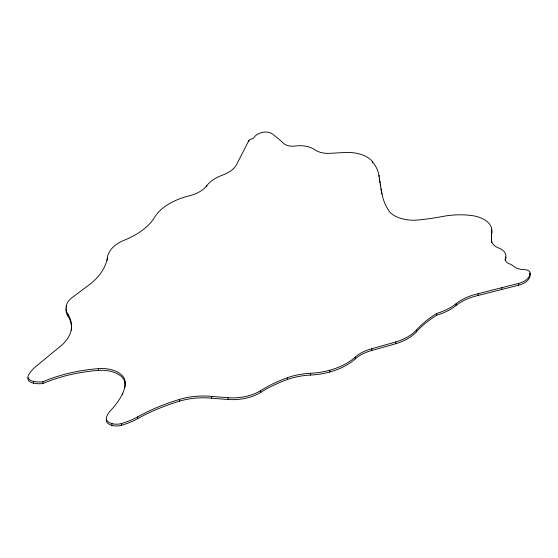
<?xml version="1.0" encoding="UTF-8"?>
<svg xmlns="http://www.w3.org/2000/svg" width="558" height="558" viewBox="0 0 558 558"><rect width="100%" height="100%" fill="white"/><g stroke="black" fill="none" stroke-linecap="round" stroke-linejoin="round"><path stroke-width="0.84" d="M381.867 194.058L378.966 175.345A77.987 45.024 0 0 0 372.507 161.66A27.223 15.715 0 0 0 345.046 152.487L329.645 153.345A17.04 9.842 0 0 1 314.747 149.725A18.763 10.832 0 0 0 295.273 146.056A10.581 6.11 0 0 1 283.471 143.322A183.861 106.153 0 0 0 272.353 133.92A8.363 4.827 0 0 0 263.125 132.253A14.187 8.189 0 0 0 254.009 137.519A4.38 2.525 0 0 1 251.198 139.137A3.634 2.099 0 0 0 248.861 140.49L237.031 163.717A33.431 19.3 0 0 1 222.433 175.156A40.455 23.359 0 0 0 206.725 185.723A33.703 19.46 0 0 1 189.099 195.893A62.768 36.235 0 0 0 154.74 217.125A81.601 47.109 0 0 1 124.706 239.996A41.055 23.701 0 0 0 107.401 257.384A91.819 53.01 0 0 1 86.567 286.77L71.738 297.846A30.481 17.598 0 0 0 67.86 314.14A60.543 34.952 0 0 1 59.092 347.334L35.119 367.108A65.084 37.574 0 0 0 28.332 375.248A8.44 4.869 0 0 0 33.543 381.414L33.543 383.193A17.619 10.17 0 0 0 42.882 383.548A120.235 69.415 0 0 1 98.459 370.393A23.401 13.511 0 0 1 125.027 383.2A66.862 38.6 0 0 1 124.971 387.168M381.867 192.88A114.802 66.276 0 0 0 389.854 212.256A27.37 15.805 0 0 0 418.305 219.991A172.499 99.589 0 0 0 443.066 216.399A54.231 31.311 0 0 1 470.889 215.437A26.093 15.066 0 0 1 491.758 231.11A161.234 93.088 0 0 0 491.633 240.972A15.136 8.74 0 0 0 498.413 247.864A16.628 9.598 0 0 1 505.415 258.138A9.068 5.238 0 0 0 509.238 263.739A15.45 8.921 0 0 1 513.632 266.278A12.841 7.414 0 0 0 524.171 269.605A6.019 3.474 0 0 1 530.1 273.029A19.439 11.223 0 0 1 518.668 283.415L478.164 293.682A49.934 28.828 0 0 0 456.13 303.664A56.023 32.343 0 0 1 436.733 313.443A130.181 75.163 0 0 0 416.47 329.994A48.692 28.109 0 0 1 395.755 341.949L371.781 348.743A38.711 22.348 0 0 0 355.272 357.085A62.28 35.956 0 0 1 329.757 370.233A54.984 31.743 0 0 1 310.464 373.288A51.699 29.846 0 0 0 287.377 377.738A129.086 74.528 0 0 0 260.495 390.698A38.09 21.992 0 0 1 228.083 397.742L211.663 396.417A50.952 29.421 0 0 0 179.627 399.361A180.325 104.109 0 0 0 137.652 416.882A65.516 37.825 0 0 1 121.386 423.55A10.79 6.229 0 0 1 111.914 423.599A9.946 5.74 0 0 1 106.404 417.391A39.423 22.759 0 0 1 110.651 410.479A136.173 78.622 0 0 0 122.746 393.223A66.862 38.6 0 0 0 125.027 381.428A23.401 13.511 0 0 0 98.459 368.622A120.235 69.415 0 0 0 42.882 381.777A17.619 10.17 0 0 1 33.543 381.414M530.1 273.029L530.1 274.808A19.439 11.223 0 0 1 518.668 285.194L478.164 295.461A49.934 28.828 0 0 0 456.13 305.442A56.023 32.343 0 0 1 436.733 315.214A130.181 75.163 0 0 0 416.47 331.766A48.692 28.109 0 0 1 395.755 343.728L371.781 350.515A38.711 22.348 0 0 0 355.272 358.864A62.28 35.956 0 0 1 329.757 372.012A54.984 31.743 0 0 1 310.464 375.067A51.699 29.846 0 0 0 287.377 379.51A129.086 74.528 0 0 0 260.495 392.476A38.09 21.992 0 0 1 228.083 399.514L211.663 398.189A50.952 29.421 0 0 0 179.627 401.132A180.325 104.109 0 0 0 137.652 418.653A65.516 37.825 0 0 1 121.386 425.322A10.79 6.229 0 0 1 111.914 425.377A9.946 5.74 0 0 1 106.264 419.79M379.238 178.581L379.503 180.039M379.761 181.496L380.019 182.961M380.27 184.419L380.514 185.884M380.988 188.806L381.212 190.264M381.435 191.729L381.658 193.194M518.668 283.415L518.668 285.194M505.415 258.138L505.415 259.909A9.068 5.238 0 0 0 505.241 260.433M501.816 287.837L501.816 289.609M491.758 231.11L491.758 232.888A161.234 93.088 0 0 0 491.633 242.744L491.633 240.972M478.164 293.682L478.164 295.461M456.13 303.664L456.13 305.442M436.733 313.443L436.733 315.214M416.47 329.994L416.47 331.766M395.755 341.949L395.755 343.728M378.966 175.345L378.966 176.53M372.507 161.66L372.507 162.838M371.781 348.743L371.781 350.515M355.272 357.085L355.272 358.864M329.757 370.233L329.757 372.012M310.464 373.288L310.464 375.067M287.377 377.738L287.377 379.51M260.495 390.698L260.495 392.476M248.861 140.49L248.861 141.669M228.083 397.742L228.083 399.514M211.663 396.417L211.663 398.189M206.725 185.723L206.725 186.902M179.627 399.361L179.627 401.132M137.652 416.882L137.652 418.653M125.027 381.428L125.027 383.2M122.746 393.223L122.746 394.401M121.386 423.55L121.386 425.322M111.914 423.599L111.914 425.377M107.401 257.384L107.401 259.163A91.819 53.01 0 0 1 107.178 260.495M98.459 368.622L98.459 370.393M67.86 314.14L67.86 315.912A60.543 34.952 0 0 1 71.389 330.259M42.882 381.777L42.882 383.548M67.86 315.912A30.481 17.598 0 0 1 66.067 308.909M66.304 307.486A30.481 17.598 0 0 1 66.737 306.084M33.543 383.193A8.44 4.869 0 0 1 28.046 377.633M529.884 273.922A6.019 3.474 0 0 1 530.1 274.808M505.841 256.994A16.628 9.598 0 0 1 505.415 259.909M491.389 229.303A26.093 15.066 0 0 1 491.758 232.888"/></g></svg>
